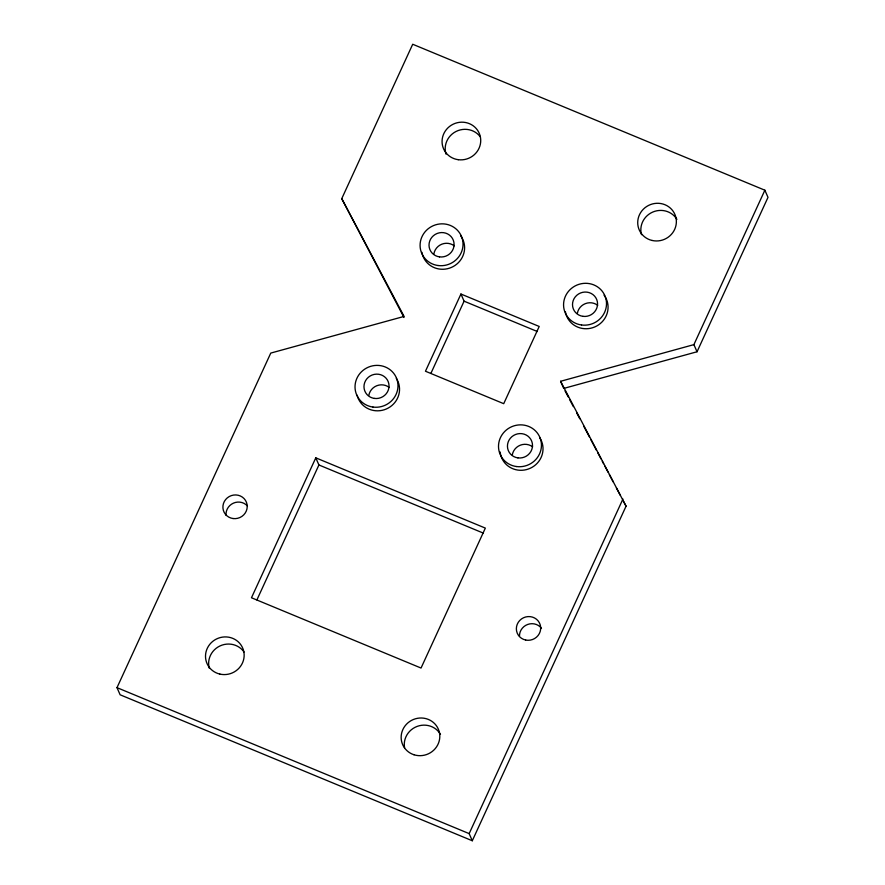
<?xml version="1.0" encoding="UTF-8"?>
<svg xmlns="http://www.w3.org/2000/svg" width="885" height="885" viewBox="0 0 885 885"><rect width="100%" height="100%" fill="white"/><g stroke="black" fill="none" stroke-linecap="round" stroke-linejoin="round"><path stroke-width="1.33" d="M560.592 381.291L626.06 506.187L472.291 840.75L120.128 694.791L116.997 687.645L270.766 353.082L404.08 316.421L341.743 198.66L412.709 44.25L764.872 190.209L768.003 197.355L697.037 351.765L563.723 388.426L560.592 381.291L693.895 344.63L764.872 190.209M315.79 457.833L251.473 597.762L421.039 668.042L485.345 528.102L315.79 457.833L318.921 464.968L483.387 533.135M256.904 599.908L318.921 464.968M460.941 294.03L425.464 371.235L503.72 403.682L539.208 326.465L460.941 294.03L464.083 301.177L537.295 331.51M430.884 373.404L464.083 301.177M472.291 840.75L469.161 833.615L622.929 499.04M116.997 687.645L469.161 833.615M565.006 390.86L568.225 396.923M569.509 399.356L573.369 406.635M576.577 412.709L579.786 418.782M583.646 426.061L589.432 436.991M590.715 439.414L596.501 450.343M597.784 452.766L600.992 458.839M602.287 461.262L603.57 463.696M604.853 466.118L608.072 472.192M609.356 474.625L613.205 481.905M616.425 487.978L620.274 495.257M623.494 501.33L626.06 506.187M403.991 317.483L341.743 198.66M693.895 344.63L697.037 351.765M446.029 154.134A19.448 18.729 -23.7 0 1 455.985 131.5A19.448 18.729 -23.7 0 1 480.245 136.766M641.503 234.658A19.448 18.729 -23.7 0 1 652.765 212.057A19.448 18.729 -23.7 0 1 676.914 219.369M404.589 747.891A19.448 18.729 -23.7 0 1 417.067 726.43A19.448 18.729 -23.7 0 1 440.487 734.34M209.291 668.275A19.448 18.729 -23.7 0 1 219.978 645.95A19.448 18.729 -23.7 0 1 244.028 651.98M226.073 515.424A12.246 11.793 -23.7 0 1 247.435 505.966M519.484 636.171A12.246 11.793 -23.7 0 1 541.476 628.284M368.835 395.385A12.611 12.136 -23.7 0 1 389.157 387.387M512.315 454.846A12.611 12.136 -23.7 0 1 532.626 446.848M577.363 313.301A12.611 12.136 -23.7 0 1 597.685 305.303M433.893 253.829A12.611 12.136 -23.7 0 1 454.215 245.831M539.784 437.809A21.605 20.809 -23.7 0 1 528.445 468.995A21.605 20.809 -23.7 0 1 500.158 451.992M396.314 378.349A21.605 20.809 -23.7 0 1 386.28 409.003A21.605 20.809 -23.7 0 1 357.142 395.208M460.587 235.687A21.605 20.809 -23.7 0 1 451.339 267.458A21.605 20.809 -23.7 0 1 421.924 252.325M604.057 295.147A21.605 20.809 -23.7 0 1 594.808 326.93A21.605 20.809 -23.7 0 1 565.404 311.785M458.242 159.698A19.448 18.729 -23.7 0 0 479.493 133.9A19.448 18.729 -23.7 0 0 446.449 129.476A19.448 18.729 -23.7 0 0 458.242 159.698M652.046 240.454A19.448 18.729 -23.7 0 0 675.709 216.714A19.448 18.729 -23.7 0 0 643.362 209.181A19.448 18.729 -23.7 0 0 652.046 240.454M413.992 754.761A19.448 18.729 -23.7 0 0 439.491 732.913A19.448 18.729 -23.7 0 0 407.941 722.835A19.448 18.729 -23.7 0 0 413.992 754.761M219.834 674.082A19.448 18.729 -23.7 0 0 243.497 650.353A19.448 18.729 -23.7 0 0 211.15 642.809A19.448 18.729 -23.7 0 0 219.834 674.082M233.076 518.544A12.246 11.793 -23.7 0 0 246.45 502.304A12.246 11.793 -23.7 0 0 225.653 499.527A12.246 11.793 -23.7 0 0 233.076 518.544M525.646 640.032A12.246 11.793 -23.7 0 0 540.204 624.777A12.246 11.793 -23.7 0 0 519.727 620.473A12.246 11.793 -23.7 0 0 525.646 640.032M374.455 398.427A12.611 12.136 -23.7 0 0 388.227 381.712A12.611 12.136 -23.7 0 0 366.821 378.846A12.611 12.136 -23.7 0 0 374.455 398.427M517.924 457.888A12.611 12.136 -23.7 0 0 531.708 441.173A12.611 12.136 -23.7 0 0 510.291 438.307A12.611 12.136 -23.7 0 0 517.924 457.888M516.464 466.539A21.605 20.809 -23.7 0 0 540.082 437.876A21.605 20.809 -23.7 0 0 503.377 432.964A21.605 20.809 -23.7 0 0 516.464 466.539M372.994 407.067A21.605 20.809 -23.7 0 0 396.613 378.415A21.605 20.809 -23.7 0 0 359.896 373.492A21.605 20.809 -23.7 0 0 372.994 407.067M582.983 316.343A12.611 12.136 -23.7 0 0 596.755 299.628A12.611 12.136 -23.7 0 0 575.35 296.763A12.611 12.136 -23.7 0 0 582.983 316.343M439.513 256.882A12.611 12.136 -23.7 0 0 453.286 240.156A12.611 12.136 -23.7 0 0 431.869 237.291A12.611 12.136 -23.7 0 0 439.513 256.882M581.522 324.983A21.605 20.809 -23.7 0 0 605.141 296.331A21.605 20.809 -23.7 0 0 568.424 291.419A21.605 20.809 -23.7 0 0 581.522 324.983M438.053 265.522A21.605 20.809 -23.7 0 0 461.66 236.859A21.605 20.809 -23.7 0 0 424.955 231.947A21.605 20.809 -23.7 0 0 438.053 265.522"/></g></svg>
